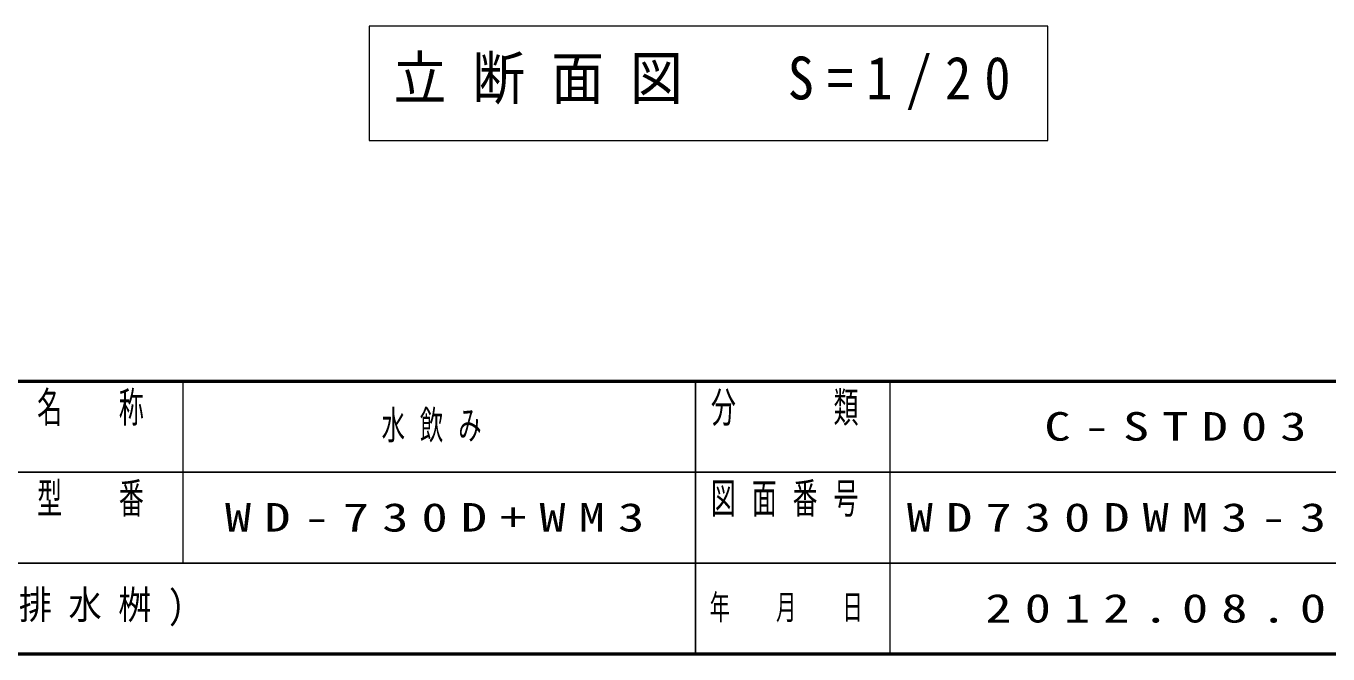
# Model space of a CAD drawing. Units: millimetres on the paper, scale 1:20. Extents: x -365 to 0, y -19 to 257.
# Drawn here: x -181.6 to -81.2, y 0 to 48.3 of the extents above; entities that cross this region are included whole.
import ezdxf

# ---------------------------------------------------------------- set-up
doc = ezdxf.new("R2010")
doc.units = ezdxf.units.MM
doc.layers.add('1_20', color=7, linetype='Continuous', lineweight=13)
doc.layers.add('NAKAMURA図枠', color=7, linetype='Continuous', lineweight=13)
doc.layers.add('図面情報', color=7, linetype='Continuous')
doc.styles.add('ＭＳ ゴシック', font='')
doc.styles.get('ＭＳ ゴシック').set_extended_font_data('MS Gothic')

msp = doc.modelspace()

# ---------------------------------------------------------------- linework, layer by layer
at = {"layer": '1_20'}
for p, q in [((-155.125, 48.339), (-155.125, 39.539)), ((-102.825, 48.339), (-155.125, 48.339)), ((-102.825, 39.539), (-102.825, 48.339)), ((-155.125, 39.539), (-102.825, 39.539))]:
    msp.add_line(p, q, dxfattribs=at)
at = {"layer": 'NAKAMURA図枠', "lineweight": 50}
for p, q in [((-365, 21), (0, 21)), ((-365, 0), (0, 0))]:
    msp.add_line(p, q, dxfattribs=at)
at = {"layer": 'NAKAMURA図枠'}
for p, q in [((-169.5, 21), (-169.5, 7)), ((-115, 21), (-115, 0))]:
    msp.add_line(p, q, dxfattribs=at)
at = {"layer": 'NAKAMURA図枠', "color": 211, "lineweight": 25}
for p, q in [((-130, 21), (-130, 0)), ((-182.5, 14), (-70, 14)), ((-237.5, 7), (0, 7))]:
    msp.add_line(p, q, dxfattribs=at)

# ---------------------------------------------------------------- texts
at = {"layer": '1_20', "insert": (-128.975, 43.939), "char_height": 3.299, "attachment_point": 5, "style": 'ＭＳ ゴシック'}
msp.add_mtext('\\T1.5;\\W0.9;立断面図\u3000S=1/20', dxfattribs=at)
at = {"layer": 'NAKAMURA図枠', "color": 4, "style": 'ＭＳ ゴシック'}
for s, insert, char_height, attachment_point in [('\\T1.64;\\W0.6;名\u3000称', (-176, 20.167), 2.346, 2), ('\\T1.64;\\W0.6;分\u3000\u3000類', (-122.5, 20.167), 2.346, 2), ('\\T1.64;\\W0.6;型\u3000番', (-176, 13.167), 2.346, 2), ('\\T1.64;\\W0.6;図面番号', (-122.5, 13.167), 2.346, 2), ('\\T1.64;\\W0.6;年\u3000月\u3000日', (-122.5, 3.5), 1.906, 5)]:
    msp.add_mtext(s, dxfattribs=dict(at, insert=insert, char_height=char_height, attachment_point=attachment_point))
at = {"layer": '図面情報', "char_height": 2.199, "style": 'ＭＳ ゴシック'}
for s, insert, attachment_point in [('\\T1.64;\\W0.6;水飲み', (-149.75, 17.5), 5), ('\\T1.5;\\W1.35;C-STD03', (-92.5, 17.5), 5), ('\\T1.5;\\W1.35;WD-730D+WM3', (-166.25, 10.5), 4), ('\\T1.5;\\W1.35;WD730DWM3-301E', (-92.5, 10.5), 5), ('\\T1.5;\\W0.85;PC(擬石排水桝)', (-195.5, 3.5), 4), ('\\T1.5;\\W1.35;2012.08.09', (-92.5, 3.5), 5)]:
    msp.add_mtext(s, dxfattribs=dict(at, insert=insert, attachment_point=attachment_point))

doc.saveas('drawing.dxf')
